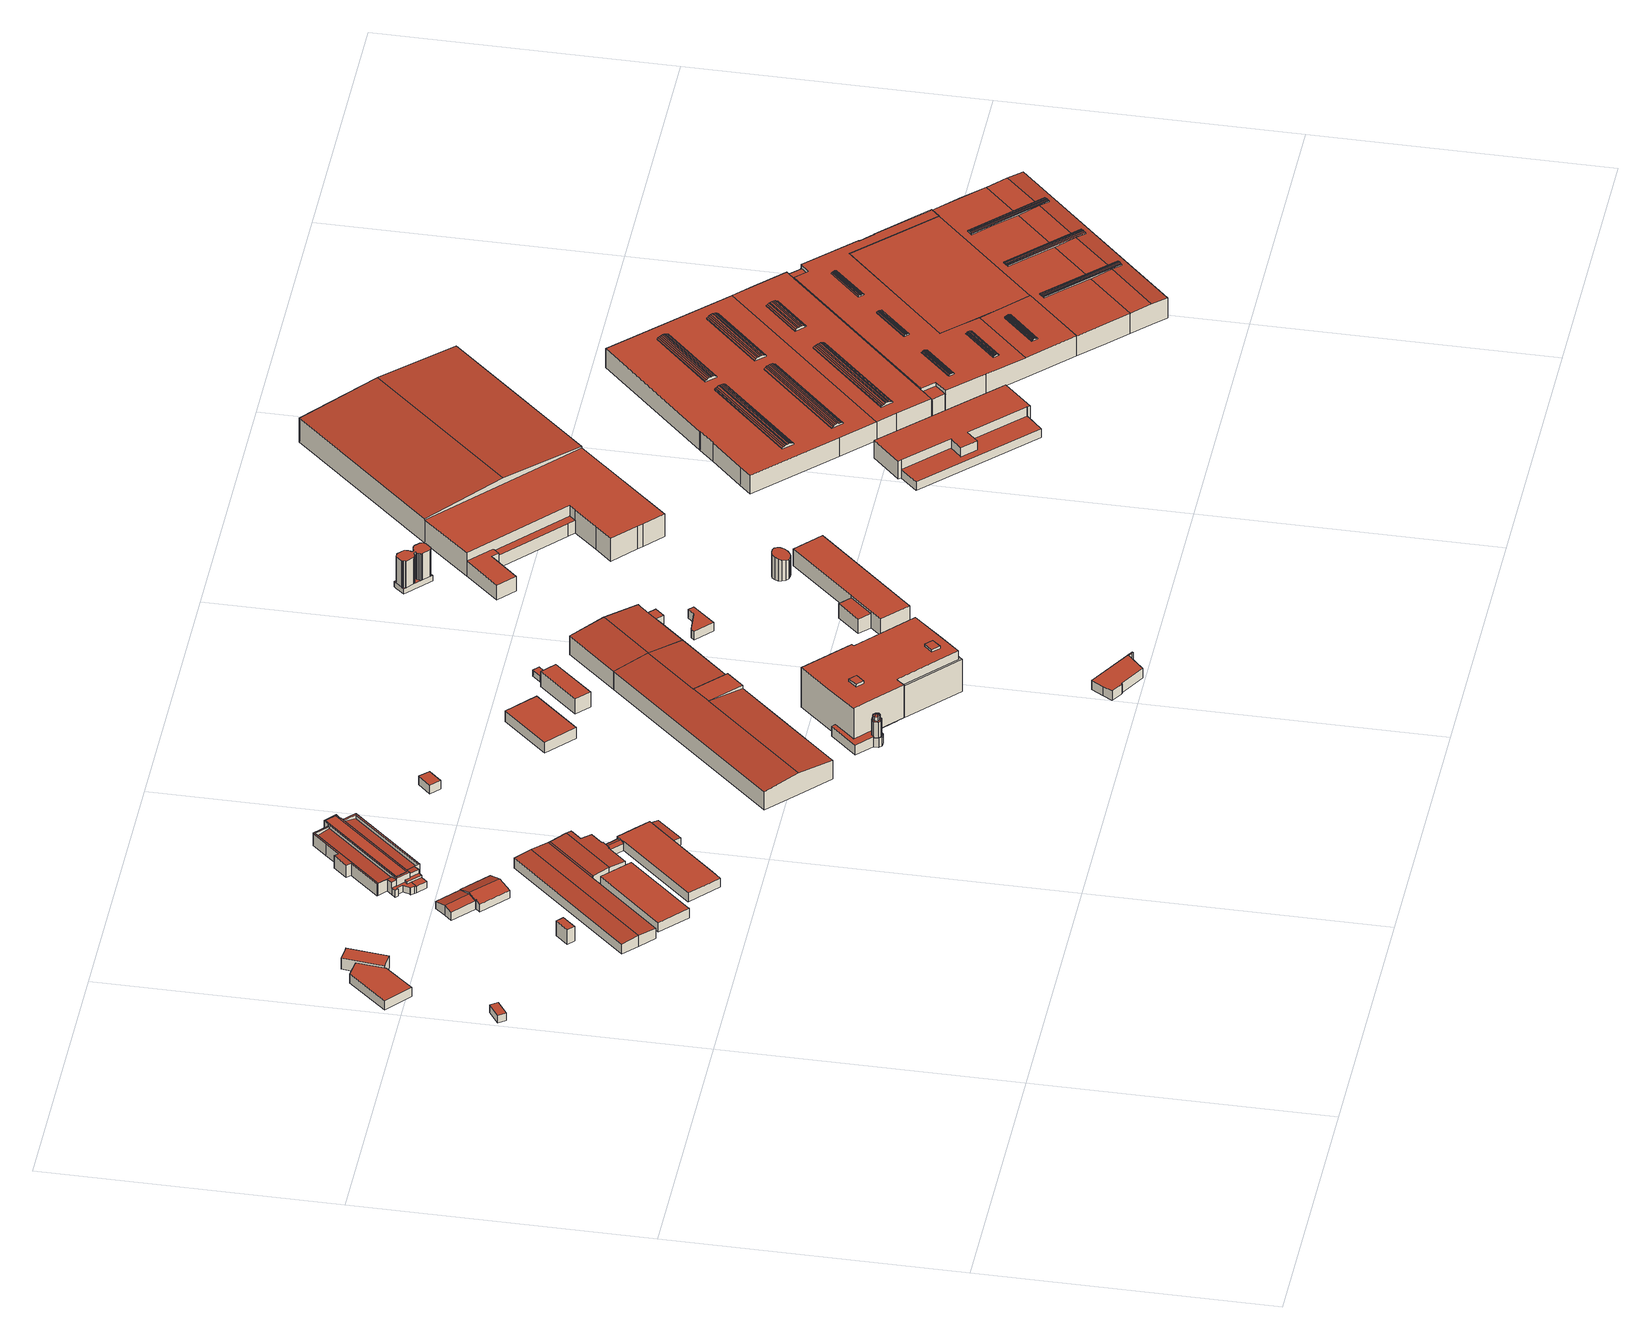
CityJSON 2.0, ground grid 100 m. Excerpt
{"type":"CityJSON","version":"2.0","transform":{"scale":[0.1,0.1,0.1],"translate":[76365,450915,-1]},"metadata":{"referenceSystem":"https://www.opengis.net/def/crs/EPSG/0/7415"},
"CityObjects":{
"building1":{"type":"Building","attributes":{"Volume":52.78,"Dakoppervlakte":17.73,"Muuroppervlakte":53.25,"Vloeroppervlakte":17.73,"hoogte_Z_max_in_m_NAP":2.69,"GEB_DOEL":"overige gebruiksfunctie","dateOfConstruction":"2016-01-01","measuredHeight":2.98},"geometry":[{"type":"Solid","lod":"2","boundaries":[[[[0,1,2,3,4]],[[5,6,7,8,9]],[[3,2,7,6]],[[2,1,8,7]],[[1,0,9,8]],[[6,5,9,0,4,3]]]],"semantics":{"surfaces":[{"type":"GroundSurface"},{"type":"RoofSurface"},{"type":"WallSurface"}],"values":[[0,1,2,2,2,2]]}}]},
"building2":{"type":"Building","attributes":{"Volume":1065.6,"Dakoppervlakte":273.7,"Muuroppervlakte":316.68,"Vloeroppervlakte":273.7,"hoogte_Z_max_in_m_NAP":4.59,"GEB_DOEL":"industriefunctie","dateOfConstruction":"2000-01-01","measuredHeight":4.51},"geometry":[{"type":"Solid","lod":"2","boundaries":[[[[10,11,12,13,14,15,16,17,18,19,20]],[[21,22,23,24,25,26]],[[27,28,29,30,31,32,33]],[[24,11,10,25]],[[22,21,14,13]],[[22,13,12,23]],[[24,23,12,11]],[[18,17,29,28]],[[31,30,29,17,16,15]],[[14,21,26,32,31,15]],[[26,25,10,20,19,18,28,27,33,32]]]],"semantics":{"surfaces":[{"type":"GroundSurface"},{"type":"RoofSurface"},{"type":"WallSurface"}],"values":[[0,1,1,2,2,2,2,2,2,2,2]]}}]},
"building3":{"type":"Building","attributes":{"Volume":97,"Dakoppervlakte":17.06,"Muuroppervlakte":100.06,"Vloeroppervlakte":17.06,"hoogte_Z_max_in_m_NAP":5.83,"GEB_DOEL":"onbekend","dateOfConstruction":"1969-01-01","measuredHeight":5.69},"geometry":[{"type":"Solid","lod":"2","boundaries":[[[[34,35,36,37]],[[38,39,40,41]],[[39,38,37,36]],[[36,35,40,39]],[[34,41,40,35]],[[34,37,38,41]]]],"semantics":{"surfaces":[{"type":"GroundSurface"},{"type":"RoofSurface"},{"type":"WallSurface"}],"values":[[0,1,2,2,2,2]]}}]},
"building4":{"type":"Building","attributes":{"Volume":1339.94,"Dakoppervlakte":366.45,"Muuroppervlakte":309.4,"Vloeroppervlakte":366.45,"hoogte_Z_max_in_m_NAP":3.59,"GEB_DOEL":"onbekend","dateOfConstruction":"2011-01-01","measuredHeight":3.66},"geometry":[{"type":"Solid","lod":"2","boundaries":[[[[42,43,44,45,46,47]],[[48,49,50,51,52,53]],[[42,47,51,50]],[[47,46,52,51]],[[44,43,49,48,53,52,46,45]],[[43,42,50,49]]]],"semantics":{"surfaces":[{"type":"GroundSurface"},{"type":"RoofSurface"},{"type":"WallSurface"}],"values":[[0,1,2,2,2,2]]}}]},
"building5":{"type":"Building","attributes":{"Volume":725.85,"Dakoppervlakte":202.3,"Muuroppervlakte":208.63,"Vloeroppervlakte":193.26,"hoogte_Z_max_in_m_NAP":4.89,"GEB_DOEL":"bijeenkomstfunctie","dateOfConstruction":"1969-01-01","measuredHeight":4.72},"geometry":[{"type":"Solid","lod":"2","boundaries":[[[[54,55,56,57,58,59,60,61,62,63]],[[64,65,66,67,68,69]],[[68,70,71,69]],[[72,73,74,75]],[[76,77,72,75]],[[63,70,68,54]],[[70,63,62,76,71]],[[65,57,56,66]],[[67,66,56,55]],[[68,67,55,54]],[[60,59,73,72]],[[74,73,59,58]],[[77,76,62,61]],[[72,77,61,60]],[[71,76,75,74,64,69]],[[65,64,74,58,57]]]],"semantics":{"surfaces":[{"type":"GroundSurface"},{"type":"RoofSurface"},{"type":"WallSurface"}],"values":[[0,1,1,1,1,2,2,2,2,2,2,2,2,2,2,2]]}}]},
"building6":{"type":"Building","attributes":{"Volume":6046.74,"Dakoppervlakte":1538.23,"Muuroppervlakte":1034.53,"Vloeroppervlakte":1534.42,"hoogte_Z_max_in_m_NAP":4.14,"GEB_DOEL":"bijeenkomstfunctie","dateOfConstruction":"1969-01-01","measuredHeight":4.38},"geometry":[{"type":"Solid","lod":"2","boundaries":[[[[78,79,80,81,82,83,84,85,86,87,88,89,90,91,92,93,94,95,96,97,98,99,100,101,102,103,104,105,106]],[[107,108,109,110]],[[111,110,109,112]],[[113,114,115,116,117,118,119,120,121]],[[122,123,124,125]],[[126,127,128,129,130,131,132,122,125,133]],[[134,135,136,137]],[[138,134,137,139]],[[140,138,139,141,142]],[[143,124,123,144]],[[92,91,107,110]],[[112,109,108,144,96,95,94]],[[112,94,93,111]],[[92,110,111,93]],[[114,79,78,106,116,115]],[[117,116,106,105,141,139,137]],[[83,119,118,136,84]],[[119,83,82,81,121,120]],[[114,113,121,81,80,79]],[[88,87,133,125]],[[133,87,86,126]],[[86,85,135,127,126]],[[129,102,101,130]],[[101,100,131,130]],[[100,99,132,131]],[[122,132,99,98,97,123]],[[125,124,89,88]],[[84,136,135,85]],[[141,105,104,103,140,142]],[[135,134,138,140,128,127]],[[143,90,89,124]],[[96,144,123,97]],[[117,137,136,118]],[[90,143,144,108,107,91]],[[129,128,140,103,102]]]],"semantics":{"surfaces":[{"type":"GroundSurface"},{"type":"RoofSurface"},{"type":"WallSurface"}],"values":[[0,1,1,1,1,1,1,1,1,1,2,2,2,2,2,2,2,2,2,2,2,2,2,2,2,2,2,2,2,2,2,2,2,2,2]]}}]},
"building7":{"type":"Building","attributes":{"Volume":2835.3,"Dakoppervlakte":648.25,"Muuroppervlakte":793.36,"Vloeroppervlakte":653.35,"hoogte_Z_max_in_m_NAP":6.06,"GEB_DOEL":"bijeenkomstfunctie","dateOfConstruction":"1995-01-01","measuredHeight":5.86},"geometry":[{"type":"Solid","lod":"2","boundaries":[[[[145,146,147,148,149,150,151,152,153,154,155,156,157,158,159,160,161,162,163,164,165,166,167,168,169,170,171,172,173,174,175,176,177,178,179,180,181,182]],[[183,184,185,186,187,188,189,190],[191,192,193,194,195]],[[196,197,198,199]],[[200,201,202,203]],[[204,205,206,207,208,209,210,211,212,213,214,215,216,217,218]],[[219,220,210,209]],[[221,222,223,224,225,226]],[[227,228,229,230,231,232,233,234,235,236,237,238,239,240,241,242,243,244]],[[245,246,247,248,249,250]],[[251,252,253,254,255,256]],[[257,258,259,260,261]],[[262,263,264,265,266]],[[267,268,269,270,271,272,254,253,264,263]],[[260,259,246,245,273,274]],[[183,257,170,169,275,184]],[[166,186,185,167]],[[186,166,165,164,276,187]],[[154,153,255,254]],[[255,153,152,215,256]],[[249,222,177,176,250]],[[174,273,245,250,176,175]],[[273,174,173,274]],[[171,261,260,274,173,172]],[[171,170,257,261]],[[162,262,266,163]],[[160,267,263,262,162,161]],[[268,267,160,159]],[[159,158,269,268]],[[270,269,158,157]],[[271,270,157,156]],[[271,156,155,272]],[[272,155,154,254]],[[145,182,208,207]],[[182,181,209,208]],[[215,152,151,216]],[[216,151,150,217]],[[150,149,218,217]],[[149,148,204,218]],[[204,148,147,205]],[[147,146,206,205]],[[219,209,181,180]],[[219,180,179,220]],[[220,179,178,177,222,221]],[[211,226,225,212]],[[211,210,220,221,226]],[[203,202,264,253]],[[259,199,198,246]],[[251,214,213,189,188,266,265,201,200,252]],[[212,225,224,190,189,213]],[[258,257,183,190,224,223,248,247,197,196]],[[184,275,169,168,167,185]],[[164,163,266,188,187,276]],[[222,249,248,223]],[[214,251,256,215]],[[193,233,232,231,230,229,194]],[[233,193,192,234]],[[191,242,241,240,239,238,237,236,235,234,192]],[[242,191,195,243]],[[228,227,244,243,195,194,229]],[[199,259,258,196]],[[265,264,202,201]],[[246,198,197,247]],[[203,253,252,200]],[[145,207,206,146]]]],"semantics":{"surfaces":[{"type":"GroundSurface"},{"type":"RoofSurface"},{"type":"WallSurface"}],"values":[[0,1,1,1,1,1,1,1,1,1,1,1,1,1,2,2,2,2,2,2,2,2,2,2,2,2,2,2,2,2,2,2,2,2,2,2,2,2,2,2,2,2,2,2,2,2,2,2,2,2,2,2,2,2,2,2,2,2,2,2,2,2,2,2]]}}]},
"building8":{"type":"Building","attributes":{"Volume":96.35,"Dakoppervlakte":34,"Muuroppervlakte":83.31,"Vloeroppervlakte":33.71,"hoogte_Z_max_in_m_NAP":3.06,"GEB_DOEL":"onbekend","dateOfConstruction":"1969-01-01","measuredHeight":3.07},"geometry":[{"type":"Solid","lod":"2","boundaries":[[[[277,278,279,280]],[[281,282,283,284]],[[279,282,281,280]],[[282,279,278,283]],[[283,278,277,284]],[[277,280,281,284]]]],"semantics":{"surfaces":[{"type":"GroundSurface"},{"type":"RoofSurface"},{"type":"WallSurface"}],"values":[[0,1,2,2,2,2]]}}]},
"building9":{"type":"Building","attributes":{"Volume":79.95,"Dakoppervlakte":24.58,"Muuroppervlakte":65.62,"Vloeroppervlakte":24.58,"hoogte_Z_max_in_m_NAP":3.09,"GEB_DOEL":"onbekend","dateOfConstruction":"1967-01-01","measuredHeight":3.25},"geometry":[{"type":"Solid","lod":"2","boundaries":[[[[285,286,287,288]],[[289,290,291,292]],[[285,288,290,289]],[[288,287,291,290]],[[286,292,291,287]],[[286,285,289,292]]]],"semantics":{"surfaces":[{"type":"GroundSurface"},{"type":"RoofSurface"},{"type":"WallSurface"}],"values":[[0,1,2,2,2,2]]}}]},
"building10":{"type":"Building","attributes":{"Volume":16884.14,"Dakoppervlakte":2123.76,"Muuroppervlakte":1607.12,"Vloeroppervlakte":2116.29,"hoogte_Z_max_in_m_NAP":8.49,"GEB_DOEL":"industriefunctie","dateOfConstruction":"1983-01-01","measuredHeight":8.53},"geometry":[{"type":"Solid","lod":"2","boundaries":[[[[293,294,295,296,297,298,299,300,301,302]],[[303,304,305,306]],[[307,308,309,310,311,312]],[[309,308,304,303,313,314]],[[315,316,304,308]],[[306,305,295,294]],[[313,302,301,314]],[[314,301,300,299,310,309]],[[297,312,311,310,299,298]],[[312,297,296,307]],[[315,307,296,295,305,316]],[[308,307,315]],[[316,305,304]],[[306,294,293,302,313,303]]]],"semantics":{"surfaces":[{"type":"GroundSurface"},{"type":"RoofSurface"},{"type":"WallSurface"}],"values":[[0,1,1,1,1,2,2,2,2,2,2,2,2,2]]}}]},
"building11":{"type":"Building","attributes":{"Volume":1054.09,"Dakoppervlakte":256.5,"Muuroppervlakte":271.53,"Vloeroppervlakte":256.5,"hoogte_Z_max_in_m_NAP":4.05,"GEB_DOEL":"overige gebruiksfunctie","dateOfConstruction":"1967-01-01","measuredHeight":4.11},"geometry":[{"type":"Solid","lod":"2","boundaries":[[[[317,318,319,320]],[[321,322,323,324]],[[320,322,321,317]],[[320,319,323,322]],[[318,324,323,319]],[[318,317,321,324]]]],"semantics":{"surfaces":[{"type":"GroundSurface"},{"type":"RoofSurface"},{"type":"WallSurface"}],"values":[[0,1,2,2,2,2]]}}]},
"building12":{"type":"Building","attributes":{"Volume":18247.46,"Dakoppervlakte":1191.13,"Muuroppervlakte":2430.69,"Vloeroppervlakte":1173.53,"hoogte_Z_max_in_m_NAP":16.87,"GEB_DOEL":"overige gebruiksfunctie","dateOfConstruction":"2005-01-01","measuredHeight":16.79},"geometry":[{"type":"Solid","lod":"2","boundaries":[[[[325,326,327,328,329,330,331,332,333,334,335,336,337,338,339,340,341,342,343,344,345]],[[346,347,348,349]],[[350,351,352,353,354,355,356,357]],[[358,359,360,361,362,363,364,365,366,367,368,369,370]],[[371,372,373,374]],[[375,376,377,378]],[[379,380,381,382,383,384,385,386,387,388,389,390]],[[391,392,393,394,395,396,397,398,399,400,401,402,403,404]],[[405,406,407,408]],[[409,410,407,406]],[[411,412,413,414]],[[410,409,411,414]],[[415,416,417,418]],[[415,418,413,412]],[[419,420,417,416]],[[405,408,420,419]],[[421,422,423]],[[424,425,421]],[[421,425,422]],[[426,427,421]],[[421,427,424]],[[421,423,428]],[[421,429,426]],[[428,429,421]],[[430,431,432,433,434,435]],[[436,437,438,439,440,441]],[[337,336,350,370,369,346]],[[364,363,353,333,332]],[[369,368,347,346]],[[372,371,434,433]],[[431,373,372,433,432]],[[431,430,374,373]],[[434,371,374,430,435]],[[437,436,378,377]],[[440,375,378,436,441]],[[376,375,440,439]],[[437,377,376,439,438]],[[330,329,380,379]],[[328,381,380,329]],[[382,381,328,327,401]],[[395,394,387,386]],[[388,387,394,341,340]],[[388,340,339,389]],[[401,327,326,402]],[[325,403,402,326]],[[403,325,345,404]],[[391,404,345,344]],[[391,344,343,392]],[[392,343,342,393]],[[394,393,342,341]],[[418,423,422,413]],[[418,417,428,423]],[[417,420,429,428]],[[429,420,408,426]],[[426,408,407,427]],[[407,410,424,427]],[[422,425,414,413]],[[399,415,412,383,400]],[[415,399,398,416]],[[416,398,397,419]],[[419,397,396,405]],[[400,383,382,401]],[[386,385,409,406]],[[385,384,411,409]],[[411,384,383,412]],[[405,396,395,386,406]],[[365,364,332,331,330,379,390,366]],[[348,347,368,367,366,390,389,339]],[[350,336,335,351]],[[335,334,352,351]],[[334,333,353,352]],[[370,350,357,358]],[[357,356,359,358]],[[355,361,360,359,356]],[[362,361,355,354]],[[362,354,353,363]],[[349,348,339,338]],[[346,349,338,337]],[[410,414,425,424]]]],"semantics":{"surfaces":[{"type":"GroundSurface"},{"type":"OuterCeilingSurface"},{"type":"OuterFloorSurface"},{"type":"RoofSurface"},{"type":"WallSurface"}],"values":[[0,1,2,3,3,3,3,3,3,3,3,3,3,3,3,3,3,3,3,3,3,3,3,3,3,3,4,4,4,4,4,4,4,4,4,4,4,4,4,4,4,4,4,4,4,4,4,4,4,4,4,4,4,4,4,4,4,4,4,4,4,4,4,4,4,4,4,4,4,4,4,4,4,4,4,4,4,4,4]]}}]},
"building13":{"type":"Building","attributes":{"Volume":499.53,"Dakoppervlakte":135.59,"Muuroppervlakte":198.99,"Vloeroppervlakte":135.59,"hoogte_Z_max_in_m_NAP":3.31,"GEB_DOEL":"overige gebruiksfunctie","dateOfConstruction":"1996-01-01","measuredHeight":3.68},"geometry":[{"type":"Solid","lod":"2","boundaries":[[[[442,443,444,445,446,447,448,449,450,451,452,453,454,455,456]],[[457,458,459,460,461,462,463,464,465,466,467,468,469,470,471]],[[443,442,469,468]],[[442,456,470,469]],[[471,470,456,455,454,453,452,451,460,459,458,457]],[[451,450,461,460]],[[450,449,462,461]],[[449,448,463,462]],[[448,447,464,463]],[[465,464,447,446]],[[446,445,466,465]],[[444,467,466,445]],[[467,444,443,468]]]],"semantics":{"surfaces":[{"type":"GroundSurface"},{"type":"RoofSurface"},{"type":"WallSurface"}],"values":[[0,1,2,2,2,2,2,2,2,2,2,2,2]]}}]},
"building14":{"type":"Building","attributes":{"Volume":653.83,"Dakoppervlakte":107.71,"Muuroppervlakte":291.17,"Vloeroppervlakte":107.71,"hoogte_Z_max_in_m_NAP":5.93,"GEB_DOEL":"onbekend","dateOfConstruction":"2012-01-01","measuredHeight":6.07},"geometry":[{"type":"Solid","lod":"2","boundaries":[[[[472,473,474,475]],[[476,477,478,479]],[[474,473,477,476]],[[473,472,478,477]],[[475,479,478,472]],[[474,476,479,475]]]],"semantics":{"surfaces":[{"type":"GroundSurface"},{"type":"RoofSurface"},{"type":"WallSurface"}],"values":[[0,1,2,2,2,2]]}}]},
"building15":{"type":"Building","attributes":{"Volume":23.86,"Dakoppervlakte":10.08,"Muuroppervlakte":30.92,"Vloeroppervlakte":10.08,"hoogte_Z_max_in_m_NAP":2.26,"GEB_DOEL":"overige gebruiksfunctie","dateOfConstruction":"1969-01-01","measuredHeight":2.37},"geometry":[{"type":"Solid","lod":"2","boundaries":[[[[480,481,482,483]],[[484,485,486,487]],[[482,487,486,483]],[[482,481,484,487]],[[480,485,484,481]],[[480,483,486,485]]]],"semantics":{"surfaces":[{"type":"GroundSurface"},{"type":"RoofSurface"},{"type":"WallSurface"}],"values":[[0,1,2,2,2,2]]}}]},
"building16":{"type":"Building","attributes":{"Volume":4932.64,"Dakoppervlakte":625.63,"Muuroppervlakte":765.94,"Vloeroppervlakte":623.32,"hoogte_Z_max_in_m_NAP":8.49,"GEB_DOEL":"industriefunctie","dateOfConstruction":"1969-01-01","measuredHeight":8.5},"geometry":[{"type":"Solid","lod":"2","boundaries":[[[[488,489,294,293,302,490,491,492,493]],[[313,303,494,495]],[[303,306,496,497,498,499,494]],[[293,294,306,303]],[[496,306,294,489]],[[489,488,497,496]],[[498,497,488,493,492,499]],[[495,494,499,492,491,490]],[[495,490,302,313]],[[293,303,313,302]]]],"semantics":{"surfaces":[{"type":"GroundSurface"},{"type":"RoofSurface"},{"type":"WallSurface"}],"values":[[0,1,1,2,2,2,2,2,2,2]]}}]},
"building17":{"type":"Building","attributes":{"Volume":154.51,"Dakoppervlakte":47.16,"Muuroppervlakte":106.84,"Vloeroppervlakte":47.16,"hoogte_Z_max_in_m_NAP":3.18,"GEB_DOEL":"onbekend","dateOfConstruction":"2007-01-01","measuredHeight":3.28},"geometry":[{"type":"Solid","lod":"2","boundaries":[[[[500,501,502,503,504,505,506]],[[507,508,509,510,511,512,513]],[[503,502,510,509]],[[501,500,512,511]],[[500,506,513,512]],[[508,507,513,506,505,504]],[[502,501,511,510]],[[509,508,504,503]]]],"semantics":{"surfaces":[{"type":"GroundSurface"},{"type":"RoofSurface"},{"type":"WallSurface"}],"values":[[0,1,2,2,2,2,2,2]]}}]},
"building18":{"type":"Building","attributes":{"Volume":87.9,"Dakoppervlakte":25.48,"Muuroppervlakte":70.66,"Vloeroppervlakte":25.48,"hoogte_Z_max_in_m_NAP":3.42,"GEB_DOEL":"overige gebruiksfunctie","dateOfConstruction":"1968-01-01","measuredHeight":3.45},"geometry":[{"type":"Solid","lod":"2","boundaries":[[[[514,515,516,517]],[[518,519,520,521]],[[514,517,519,518]],[[517,516,520,519]],[[520,516,515,521]],[[515,514,518,521]]]],"semantics":{"surfaces":[{"type":"GroundSurface"},{"type":"RoofSurface"},{"type":"WallSurface"}],"values":[[0,1,2,2,2,2]]}}]},
"building19":{"type":"Building","attributes":{"Volume":3702.41,"Dakoppervlakte":576.54,"Muuroppervlakte":799.05,"Vloeroppervlakte":576.54,"hoogte_Z_max_in_m_NAP":6.35,"GEB_DOEL":"onbekend","dateOfConstruction":"2007-01-01","measuredHeight":6.51},"geometry":[{"type":"Solid","lod":"2","boundaries":[[[[522,523,524,525,526,527,528,529]],[[530,531,532,533,534,535]],[[536,537,538,539]],[[532,536,529,528,533]],[[528,527,534,533]],[[534,527,526,535]],[[530,535,526,525]],[[524,523,538,537]],[[538,523,522,539]],[[539,522,529,536]],[[536,532,531,537]],[[531,530,525,524,537]]]],"semantics":{"surfaces":[{"type":"GroundSurface"},{"type":"RoofSurface"},{"type":"WallSurface"}],"values":[[0,1,1,2,2,2,2,2,2,2,2,2]]}}]},
"building20":{"type":"Building","attributes":{"Volume":237.13,"Dakoppervlakte":29.53,"Muuroppervlakte":159.56,"Vloeroppervlakte":28.13,"hoogte_Z_max_in_m_NAP":9.24,"GEB_DOEL":"industriefunctie","dateOfConstruction":"2007-01-01","measuredHeight":9.39},"geometry":[{"type":"Solid","lod":"2","boundaries":[[[[540,541,542,543,544,545,546,547,548,549,550,551,552,553,554,555]],[[556,557,558,559,560,561,562,563,564,565,566,567,568,569,570,571]],[[569,547,546,570]],[[570,546,545,571]],[[556,571,545,544]],[[558,557,543,542]],[[542,541,559,558]],[[541,540,560,559]],[[540,555,561,560]],[[555,554,562,561]],[[554,553,563,562]],[[564,563,553,552]],[[565,564,552,551]],[[566,565,551,550]],[[567,566,550,549]],[[568,567,549,548]],[[547,569,568,548]],[[557,556,544,543]]]],"semantics":{"surfaces":[{"type":"GroundSurface"},{"type":"RoofSurface"},{"type":"WallSurface"}],"values":[[0,1,2,2,2,2,2,2,2,2,2,2,2,2,2,2,2,2]]}}]},
"building21":{"type":"Building","attributes":{"Volume":609.38,"Dakoppervlakte":56.21,"Muuroppervlakte":432.28,"Vloeroppervlakte":56.21,"hoogte_Z_max_in_m_NAP":12.64,"GEB_DOEL":"onbekend","dateOfConstruction":"1970-01-01","measuredHeight":12.62},"geometry":[{"type":"Solid","lod":"2","boundaries":[[[[572,573,574,575,576,577,578,579,580,581,582,583,584,585,586,587]],[[588,589,590,591,592,593,594,595,596,597,598,599,600,601,602,603,604,605,606,607,608,609,610,611,612,613,614,615,616,617,618,619,620,621,622,623,624,625,626,627,628,629,630,631,632,633,634,635]],[[636,637,638,639,640,641]],[[642,643,644,645,646,647,648,649,650,651,652,653,654,655,656]],[[657,658,659,660,661,662,663,664,665,666,667,668]],[[669,670,671,672,673,674]],[[675,676,677,678,679,680]],[[681,682,683,684,685,686,687]],[[585,641,640,675,680,572,587,586]],[[636,641,585,584,583,582,581,580,672,671,665,664]],[[665,671,623,622]],[[627,673,684,628]],[[633,686,649,634]],[[650,679,601,600]],[[605,675,640,606]],[[636,664,611,610]],[[685,577,576,575,574,573,572,680,679,650,649,686]],[[577,685,684,673,672,580,579,578]],[[660,659,616,615]],[[616,659,658,617]],[[657,618,617,658]],[[618,657,668,619]],[[619,668,667,620]],[[666,621,620,667]],[[621,666,665,622]],[[623,671,670,624]],[[624,670,669,625]],[[669,674,626,625]],[[674,673,627,626]],[[628,684,683,629]],[[629,683,682,630]],[[630,682,681,631]],[[632,687,686,633]],[[634,649,648,635]],[[635,648,647,588]],[[647,646,589,588]],[[589,646,645,590]],[[645,644,591,590]],[[644,643,592,591]],[[592,643,642,593]],[[593,642,656,594]],[[594,656,655,595]],[[595,655,654,596]],[[596,654,653,597]],[[597,653,652,598]],[[598,652,651,599]],[[650,600,599,651]],[[601,679,678,602]],[[602,678,677,603]],[[677,676,604,603]],[[676,675,605,604]],[[606,640,639,607]],[[607,639,638,608]],[[637,609,608,638]],[[636,610,609,637]],[[611,664,663,612]],[[663,662,613,612]],[[662,661,614,613]],[[615,614,661,660]],[[631,681,687,632]]]],"semantics":{"surfaces":[{"type":"GroundSurface"},{"type":"RoofSurface"},{"type":"WallSurface"}],"values":[[0,1,1,1,1,1,1,1,2,2,2,2,2,2,2,2,2,2,2,2,2,2,2,2,2,2,2,2,2,2,2,2,2,2,2,2,2,2,2,2,2,2,2,2,2,2,2,2,2,2,2,2,2,2,2,2,2,2,2,2]]}}]},
"building22":{"type":"Building","attributes":{"Volume":59458.84,"Dakoppervlakte":6079.14,"Muuroppervlakte":3454.14,"Vloeroppervlakte":6071.67,"hoogte_Z_max_in_m_NAP":10.58,"GEB_DOEL":"kantoorfunctie","dateOfConstruction":"1981-01-01","measuredHeight":11.34},"geometry":[{"type":"Solid","lod":"2","boundaries":[[[[688,689,690,691,692,693,694,695,696,697,698,699,700,701,702,703,704,705]],[[706,707,708,709,710]],[[711,708,707,712]],[[713,714,715,716,717,718,719,720,721,722]],[[723,724,725,726,727,728]],[[729,730,731,732,733]],[[697,712,707,698]],[[697,696,718,711,712]],[[706,710,709,717,701,700,699]],[[698,707,706,699]],[[731,689,688,722,721]],[[688,705,713,722]],[[705,704,714,713]],[[702,716,715,703]],[[702,701,717,716]],[[696,695,725,719,718]],[[726,725,695,694]],[[726,694,693,727]],[[693,692,728,727]],[[728,692,691,729,723]],[[691,690,730,729]],[[730,690,689,731]],[[724,723,729,733]],[[725,724,733,732,720,719]],[[720,732,731,721]],[[717,709,708,711,718]],[[715,714,704,703]]]],"semantics":{"surfaces":[{"type":"GroundSurface"},{"type":"RoofSurface"},{"type":"WallSurface"}],"values":[[0,1,1,1,1,1,2,2,2,2,2,2,2,2,2,2,2,2,2,2,2,2,2,2,2,2,2]]}}]},
"building23":{"type":"Building","attributes":{"Volume":6187.38,"Dakoppervlakte":1059.88,"Muuroppervlakte":993.37,"Vloeroppervlakte":1059.88,"hoogte_Z_max_in_m_NAP":6.81,"GEB_DOEL":"industriefunctie","dateOfConstruction":"2016-01-01","measuredHeight":7.04},"geometry":[{"type":"Solid","lod":"2","boundaries":[[[[734,735,736,737,738,739,740,741,742]],[[743,744,745,746,747,748,749,750,751,752,753]],[[754,755,756,757,758,759,760,761]],[[735,734,750,749,756]],[[734,742,751,750]],[[742,741,752,751]],[[753,740,739,743]],[[743,739,738,744]],[[744,738,761]],[[738,737,754,761]],[[737,736,755,754]],[[755,736,735,756]],[[761,760,745,744]],[[745,760,759,746]],[[746,759,758,747]],[[747,758,757,748]],[[757,756,749,748]],[[741,740,753,752]]]],"semantics":{"surfaces":[{"type":"GroundSurface"},{"type":"RoofSurface"},{"type":"WallSurface"}],"values":[[0,1,1,2,2,2,2,2,2,2,2,2,2,2,2,2,2,2]]}}]},
"building24":{"type":"Building","attributes":{"Volume":98993.91,"Dakoppervlakte":13122.75,"Muuroppervlakte":4013.02,"Vloeroppervlakte":12768.84,"hoogte_Z_max_in_m_NAP":8.44,"GEB_DOEL":"industriefunctie","dateOfConstruction":"1975-01-01","measuredHeight":8.6},"geometry":[{"type":"Solid","lod":"2","boundaries":[[[[762,763,764,765,766,767,768,769,770,771,772,773,774,775,776,777,778,779,780,781,782,783,784,785,786,787,788,789,790,791,792,793,794,795,796,797,798,799,800,801,802]],[[803,804,805,806,807,808,809,810,811,812],[813,814,815,816],[817,818,819,820],[821,822,823,824],[825,826,827,828]],[[829,830,831,832]],[[833,834,830,829]],[[835,834,833,836]],[[837,838,835,836]],[[839,840,838,837]],[[841,842,840,839]],[[843,842,841,844]],[[845,846,847,848]],[[849,850,845,848]],[[851,852,850,849]],[[853,854,852,851]],[[855,856,854,853]],[[857,856,855,858]],[[859,860,857,858]],[[859,861,862,860]],[[863,864,865,866]],[[867,868,869,870]],[[871,872,868,867]],[[871,873,874,872]],[[863,875,876,864]],[[875,877,878,876]],[[879,880,878,877]],[[879,870,869,880]],[[881,882,883,884]],[[885,886,882,881]],[[887,886,885,888]],[[889,890,891,892]],[[893,894,887,888]],[[895,896,894,893]],[[895,897,898,896]],[[897,890,889,898]],[[899,900,901,902,903,904],[905,906,907,908]],[[909,910,911,912,913,914,915,916,902,901,917,918,919,920,921,922,923,924,925]],[[926,927,928,929]],[[926,930,931,927]],[[932,933,931,930]],[[934,935,933,932]],[[936,935,934,937]],[[938,936,937,939]],[[940,938,939,941]],[[942,940,941,943]],[[944,945,946,947]],[[948,949,947,946]],[[950,949,948,951]],[[952,953,954,955]],[[952,956,957,953]],[[944,957,956,945]],[[958,950,951,959]],[[959,960,961,958]],[[962,963,964,965]],[[966,967,968,969]],[[968,967,970,971]],[[972,971,970,973]],[[974,972,973,975]],[[976,974,975,977]],[[977,964,963,976]],[[965,978,979,962]],[[980,981,982,983]],[[984,985,982,981]],[[986,987,985,984]],[[988,989,987,986]],[[990,991,989,988]],[[991,990,992,993]],[[994,993,992,995]],[[994,995,996,997]],[[998,999,1000,1001]],[[1002,1003,1004,1005]],[[1006,1007,1003,1002]],[[1008,1007,1006,1009]],[[1010,1008,1009,1011]],[[1012,1010,1011,1013]],[[1014,1012,1013,1015]],[[1015,999,998,1014]],[[1016,1017,1018,1019,1020,1021,1022,1023,1024],[1025,1026,1027,1028],[1029,1030,1031,1032,1033]],[[1034,1035,1036,1037]],[[1038,1039,1035,1034]],[[1040,1041,1039,1038]],[[1042,1043,1041,1040]],[[1044,1045,1043,1042]],[[1046,1045,1044,1047]],[[1046,1047,1048,1049]],[[1048,1050,1051,1049]],[[1052,1053,1054,1055,1056,1057]],[[1058,1059,1060,1061]],[[1062,1063,1059,1058]],[[1063,1062,1064,1065]],[[1066,1067,1065,1064]],[[1068,1069,1067,1066]],[[1070,1071,1069,1068]],[[1072,1071,1070,1073]],[[1073,1074,1075,1072]],[[1076,1077,1078,1079,1080,1081,1082,1083]],[[1084,917,900,1085,1086,1087]],[[1088,1089,1090,1091]],[[1092,1090,1089,1093]],[[1093,1094,1095,1092]],[[1096,1095,1094,1097]],[[1096,1097,1098,1099]],[[1100,1101,1102,1103]],[[1104,1102,1101,1105]],[[1091,1104,1105,1088]],[[1106,1107,1108,1109]],[[1110,1109,1108,1111]],[[1112,1110,1111,1113]],[[1114,1112,1113,1115]],[[1116,1117,1118,1119]],[[1120,1116,1119,1121]],[[1122,1120,1121,1123]],[[1123,1107,1106,1122]],[[1124,1125,1126,1127]],[[1128,1126,1125,1129]],[[1130,1128,1129,1131]],[[1132,1133,1134,1135]],[[1127,1132,1135,1124]],[[1136,1130,1131,1137]],[[1138,1136,1137,1139]],[[1138,1139,1140,1141]],[[1142,1143,1144,1145]],[[1146,1147,1148,1149]],[[1150,1151,1152,1153]],[[1154,1148,1147,1155,1156,1157,1152,1151,1158,1159,1160,1161,1162,1163,1164,1142,1145,1165,1166]],[[1161,1167,1168,1162]],[[1169,1170,1144,1143,1171,1172,1173,1174,1175,1176,1168,1167,1177,1178,1179,1180,1150,1153,1181,1182,1183,1184,1146,1149,1185,1186]],[[832,831,1187,1188]],[[1189,1190,1191,1192,1193]],[[1194,1195,1196,1197]],[[1198,1199,1200,1201,1202]],[[1203,1204,1205,1206]],[[767,766,809,808]],[[810,809,766,765]],[[765,764,811,810]],[[763,812,811,764]],[[763,762,803,812]],[[762,802,804,803]],[[801,805,804,802]],[[805,801,800,806]],[[799,807,806,800]],[[836,833,829,832,1188,826,825,844,841,839,837]],[[828,843,844,825]],[[835,838,840,842,843,828,827,1187,831,830,834]],[[827,826,1188,1187]],[[853,851,849,848,847,820,819,861,859,858,855]],[[861,819,818,862]],[[854,856,857,860,862,818,817,846,845,850,852]],[[847,846,817,820]],[[879,877,875,863,866,822,821,873,871,867,870]],[[824,874,873,821]],[[880,869,868,872,874,824,823,865,864,876,878]],[[866,865,823,822]],[[893,888,885,881,884,814,813,891,890,897,895]],[[891,813,816,892]],[[894,896,898,889,892,816,815,883,882,886,887]],[[815,814,884,883]],[[788,1175,904,903,902,916,791,790,789]],[[921,1172,779,778,777,923,922]],[[777,776,924,923]],[[776,775,925,924]],[[775,774,909,925]],[[774,773,1052,910,909]],[[791,916,915,1081,792]],[[934,932,930,926,929,1205,1204,943,941,939,937]],[[1203,942,943,1204]],[[935,936,938,940,942,1203,1206,928,927,931,933]],[[929,928,1206,1205]],[[959,951,948,946,1191,1190,960]],[[961,960,1190,1189]],[[944,947,949,950,958,961,1189,1193,954,953,957]],[[1192,955,954,1193]],[[945,956,952,955,1192,1191,946]],[[1202,978,965,964,1198]],[[1202,1201,979,978]],[[974,976,963,962,979,1201,1200,969,968,971,972]],[[969,1200,1199,966]],[[975,973,970,967,966,1199,1198,964,977]],[[990,988,986,984,981,980,905,908,996,995,992]],[[997,996,908,907]],[[987,989,991,993,994,997,907,906,983,982,985]],[[905,980,983,906]],[[1195,1001,1000,1196]],[[1010,1012,1014,998,1001,1195,1194,1004,1003,1007,1008]],[[1004,1194,1197,1005]],[[1013,1011,1009,1006,1002,1005,1197,1196,1000,999,1015]],[[1018,807,799,798,1019]],[[798,797,1076,1020,1019]],[[1024,1023,1055,770,769]],[[768,1016,1024,769]],[[768,767,808,1017,1016]],[[1035,1031,1030,1036]],[[1036,1030,1029,1037]],[[1042,1040,1038,1034,1037,1029,1033,1050,1048,1047,1044]],[[1033,1032,1051,1050]],[[1043,1045,1046,1049,1051,1032,1031,1035,1039,1041]],[[1053,1052,773,772]],[[772,771,1054,1053]],[[1054,771,770,1055]],[[1023,1022,1056,1055]],[[1066,1064,1062,1058,1061,1026,1025,1074,1073,1070,1068]],[[1028,1075,1074,1025]],[[1067,1069,1071,1072,1075,1028,1027,1060,1059,1063,1065]],[[1061,1060,1027,1026]],[[1079,794,793,1080]],[[1081,1080,793,792]],[[1076,797,796,1077]],[[796,795,1078,1077]],[[794,1079,1078,795]],[[1020,1076,1083,1021]],[[910,1052,1057,911]],[[1057,1056,1022,912,911]],[[912,1022,1021,913]],[[914,913,1021,1083,1082]],[[914,1082,1081,915]],[[1168,786,785,784,1163,1162]],[[783,1164,1163,784]],[[1164,783,782,781,780,779,1172,1171,1143,1142]],[[1168,1176,1175,788,787,786]],[[1158,1098,1097,1094,1093,1089,1159]],[[1179,1099,1098,1158,1151,1150,1180]],[[1091,1090,1092,1095,1096,1099,1179,1178,1103,1102,1104]],[[1178,1177,1167,1161,1160,1100,1103]],[[1088,1105,1101,1100,1160,1159,1089]],[[1113,1111,1108,1156,1155,1115]],[[1183,1114,1115,1155,1147,1146,1184]],[[1122,1106,1109,1110,1112,1114,1183,1182,1117,1116,1120]],[[1182,1181,1153,1152,1157,1118,1117]],[[1118,1157,1156,1108,1107,1123,1121,1119]],[[1140,1139,1137,1131,1129,1125,1166,1165]],[[1169,1141,1140,1165,1145,1144,1170]],[[1126,1128,1130,1136,1138,1141,1169,1186,1133,1132,1127]],[[1186,1185,1149,1148,1154,1134,1133]],[[1124,1135,1134,1154,1166,1125]],[[1085,1174,1173,1086]],[[1175,1174,1085,899,904]],[[1084,918,917]],[[899,1085,900]],[[1084,1087,919,918]],[[919,1087,1086,920]],[[921,920,1086,1173,1172]],[[901,900,917]],[[807,1018,1017,808]]]],"semantics":{"surfaces":[{"type":"GroundSurface"},{"type":"RoofSurface"},{"type":"WallSurface"}],"values":[[0,1,1,1,1,1,1,1,1,1,1,1,1,1,1,1,1,1,1,1,1,1,1,1,1,1,1,1,1,1,1,1,1,1,1,1,1,1,1,1,1,1,1,1,1,1,1,1,1,1,1,1,1,1,1,1,1,1,1,1,1,1,1,1,1,1,1,1,1,1,1,1,1,1,1,1,1,1,1,1,1,1,1,1,1,1,1,1,1,1,1,1,1,1,1,1,1,1,1,1,1,1,1,1,1,1,1,1,1,1,1,1,1,1,1,1,1,1,1,1,1,1,1,1,1,1,1,1,1,1,2,2,2,2,2,2,2,2,2,2,2,2,2,2,2,2,2,2,2,2,2,2,2,2,2,2,2,2,2,2,2,2,2,2,2,2,2,2,2,2,2,2,2,2,2,2,2,2,2,2,2,2,2,2,2,2,2,2,2,2,2,2,2,2,2,2,2,2,2,2,2,2,2,2,2,2,2,2,2,2,2,2,2,2,2,2,2,2,2,2,2,2,2,2,2,2,2,2,2,2,2,2,2,2,2,2,2,2,2,2,2]]}}]}
},
"vertices":[
[77,1703,7],[28,1669,7],[11,1693,7],[60,1727,7],[70,1713,7],[70,1713,37],[60,1727,37],[11,1693,37],[28,1669,37],[77,1703,37],
[180,2083,11],[92,1982,11],[9,2054,11],[126,2187,11],[187,2179,11],[193,2226,11],[236,2221,11],[245,2220,11],[229,2078,11],[221,2079,11],[186,2082,11],[187,2179,47],[126,2187,47],[9,2054,47],[92,1982,47],[180,2083,47],[176,2083,47],[221,2079,56],[229,2078,56],[245,2220,56],[236,2221,56],[193,2226,56],[176,2083,56],[186,2082,56],
[466,1528,11],[445,1548,11],[485,1591,11],[506,1571,11],[506,1571,68],[485,1591,68],[445,1548,68],[466,1528,68],
[766,1499,9],[855,1416,9],[664,1210,9],[662,1208,9],[650,1195,9],[561,1277,9],[664,1210,46],[855,1416,46],[766,1499,46],[561,1277,46],[650,1195,46],[662,1208,46],
[681,1806,12],[648,1769,12],[561,1848,12],[575,1863,12],[572,1865,12],[502,1929,12],[523,1952,12],[555,1988,12],[626,1923,12],[714,1842,12],[572,1865,49],[575,1863,49],[561,1848,42],[648,1769,43],[681,1806,59],[593,1888,59],[714,1842,42],[626,1923,43],[523,1952,53],[502,1929,44],[572,1865,44],[593,1888,53],[626,1923,40],[555,1988,40],
[1032,1438,8],[1077,1397,8],[856,1158,8],[826,1126,8],[782,1167,8],[732,1213,8],[960,1460,8],[919,1499,8],[916,1501,8],[855,1435,8],[809,1478,8],[763,1521,8],[756,1527,8],[528,1279,8],[478,1325,8],[429,1370,8],[810,1783,8],[859,1737,8],[909,1692,8],[915,1686,8],[962,1643,8],[976,1630,8],[943,1594,8],[974,1565,8],[937,1524,8],[940,1521,8],[979,1485,8],[981,1484,8],[982,1484,8],[528,1279,47],[909,1692,47],[859,1737,51],[478,1325,51],[429,1370,47],[810,1783,47],[856,1158,43],[1077,1397,43],[1032,1438,43],[982,1484,43],[970,1471,43],[960,1460,43],[732,1213,43],[782,1167,43],[826,1126,43],[962,1643,51],[915,1686,46],[763,1521,46],[809,1478,51],[916,1501,46],[919,1499,46],[940,1521,46],[937,1524,46],[974,1565,46],[943,1594,50],[976,1630,50],[855,1435,46],[929,1509,41],[919,1499,36],[960,1460,36],[970,1471,41],[939,1521,35],[980,1483,35],[940,1521,35],[981,1484,35],[979,1485,35],[756,1527,46],[909,1692,46],
[620,2068,12],[609,2078,12],[613,2082,12],[619,2105,12],[601,2121,12],[597,2116,12],[589,2124,12],[600,2137,12],[616,2154,12],[589,2179,12],[586,2181,12],[676,2280,12],[662,2293,12],[705,2340,12],[719,2328,12],[764,2377,12],[809,2425,12],[810,2426,12],[854,2386,12],[855,2385,12],[867,2399,12],[870,2402,12],[906,2370,12],[903,2367,12],[890,2353,12],[891,2352,12],[935,2312,12],[934,2311,12],[890,2262,12],[712,2067,12],[709,2070,12],[696,2082,12],[680,2064,12],[671,2054,12],[670,2054,12],[653,2035,12],[622,2063,12],[618,2067,12],[891,2352,68],[890,2353,68],[906,2370,68],[870,2402,68],[855,2385,68],[854,2386,68],[614,2123,68],[651,2089,68],[651,2099,68],[622,2125,68],[870,2396,68],[884,2383,68],[898,2370,68],[887,2348,56],[668,2108,56],[709,2071,44],[928,2311,44],[631,2142,54],[850,2382,54],[809,2419,45],[590,2179,45],[619,2105,39],[613,2082,39],[609,2078,39],[620,2068,39],[618,2067,39],[622,2063,39],[640,2082,39],[629,2092,39],[637,2102,39],[614,2123,39],[615,2124,39],[600,2137,39],[589,2124,39],[597,2116,39],[601,2121,39],[653,2035,39],[670,2054,39],[670,2054,47],[680,2064,47],[652,2090,47],[651,2089,47],[637,2102,47],[629,2092,47],[891,2376,70],[887,2379,70],[884,2383,71],[880,2386,70],[877,2389,70],[873,2392,70],[870,2396,69],[622,2125,69],[626,2121,70],[629,2118,70],[633,2115,70],[636,2112,71],[640,2108,70],[644,2105,70],[647,2102,70],[651,2099,69],[898,2370,69],[894,2373,70],[709,2070,59],[709,2071,59],[668,2108,59],[652,2090,61],[680,2064,61],[696,2082,59],[615,2124,61],[631,2142,59],[590,2179,59],[589,2179,59],[616,2154,59],[600,2137,61],[891,2352,59],[887,2348,59],[928,2311,59],[934,2311,59],[935,2312,59],[810,2426,59],[809,2425,59],[809,2419,59],[850,2382,59],[854,2386,59],[764,2377,59],[719,2328,59],[705,2340,61],[662,2293,61],[676,2280,59],[586,2181,59],[712,2067,59],[890,2262,59],[890,2353,59],[855,2385,59],
[1018,1287,10],[997,1306,10],[1076,1392,10],[1097,1373,10],[1097,1373,36],[1076,1392,40],[997,1306,41],[1018,1287,37],
[1213,2126,8],[1172,2083,8],[1142,2112,8],[1184,2155,8],[1213,2126,41],[1184,2155,41],[1142,2112,41],[1172,2083,41],
[1871,1544,10],[1970,1452,10],[1810,1279,10],[1757,1221,10],[1670,1128,10],[1461,901,10],[1439,877,10],[1340,968,10],[1241,1060,10],[1773,1637,10],[1871,1544,95],[1711,1371,95],[1810,1279,83],[1970,1452,83],[1757,1221,83],[1658,1313,95],[1340,968,95],[1439,877,83],[1461,901,83],[1670,1128,83],[1773,1637,83],[1241,1060,83],[1757,1221,94],[1810,1279,94],
[1644,1860,9],[1505,1709,9],[1413,1793,9],[1552,1944,9],[1644,1860,51],[1552,1944,51],[1413,1793,51],[1505,1709,51],
[1623,763,11],[1622,778,11],[1624,780,11],[1571,828,11],[1655,919,11],[1667,909,11],[1685,928,11],[1788,1040,11],[1935,904,11],[2121,732,11],[1956,554,11],[1771,726,11],[1770,727,11],[1682,808,11],[1662,785,11],[1660,783,11],[1658,781,11],[1660,780,11],[1660,764,11],[1649,753,11],[1634,753,11],[1770,727,42],[1750,704,42],[1662,785,42],[1682,808,42],[1771,726,137],[1956,554,137],[2121,732,137],[1935,904,137],[1929,897,137],[2108,732,137],[1955,567,137],[1777,732,137],[1777,732,170],[1955,567,170],[2011,627,169],[2108,732,166],[1929,897,166],[1935,904,166],[1788,1040,166],[1685,928,169],[1603,839,171],[1662,785,171],[1750,704,171],[1770,727,171],[1771,726,171],[1763,858,179],[1740,879,179],[1715,851,179],[1737,830,179],[1984,654,179],[1961,675,179],[1935,648,179],[1958,626,179],[1667,909,50],[1655,919,50],[1571,828,50],[1624,780,50],[1626,778,50],[1634,787,50],[1647,787,50],[1656,779,50],[1658,781,50],[1660,783,50],[1662,785,50],[1603,839,50],[1649,753,46],[1660,764,46],[1660,780,46],[1658,781,46],[1656,779,46],[1657,766,46],[1648,757,46],[1636,757,46],[1626,765,46],[1626,778,46],[1624,780,46],[1622,778,46],[1623,763,46],[1634,753,46],[1657,766,108],[1656,779,108],[1652,777,109],[1652,768,109],[1647,787,108],[1645,783,109],[1634,787,108],[1626,778,108],[1630,776,109],[1636,783,109],[1626,765,108],[1636,757,108],[1637,761,109],[1631,767,109],[1648,757,108],[1646,761,109],[1641,772,131],[1630,776,125],[1631,767,125],[1645,783,125],[1636,783,125],[1652,768,125],[1652,777,125],[1637,761,125],[1646,761,125],[1737,830,170],[1715,851,170],[1740,878,169],[1740,879,169],[1763,858,169],[1762,857,169],[1958,626,170],[1935,648,170],[1960,675,169],[1961,675,169],[1984,654,169],[1983,653,169],
[2019,116,6],[2043,156,6],[2210,56,6],[2208,53,6],[2201,57,6],[2190,64,6],[2131,8,6],[2043,60,6],[2042,58,6],[2041,58,6],[2041,59,6],[2036,61,6],[2002,82,6],[2001,83,6],[1999,83,6],[2002,82,43],[2036,61,43],[2041,59,43],[2041,58,43],[2042,58,43],[2043,60,43],[2131,8,43],[2190,64,43],[2201,57,43],[2208,53,43],[2210,56,43],[2043,156,43],[2019,116,43],[1999,83,43],[2001,83,43],
[1672,1693,9],[1628,1734,9],[1749,1866,9],[1794,1826,9],[1749,1866,69],[1628,1734,69],[1672,1693,69],[1794,1826,69],
[1790,1854,9],[1772,1871,9],[1799,1900,9],[1818,1883,9],[1772,1871,33],[1790,1854,33],[1818,1883,33],[1799,1900,33],
[2079,1571,10],[2047,1536,10],[1929,1806,10],[2028,1714,10],[2127,1622,10],[2119,1614,10],[2028,1714,95],[1929,1806,83],[2047,1536,83],[2079,1571,83],[2119,1614,83],[2127,1622,83],
[2073,1433,9],[2083,1445,9],[2162,1450,9],[2182,1472,9],[2199,1457,9],[2152,1406,9],[2130,1381,9],[2152,1406,42],[2199,1457,42],[2182,1472,42],[2162,1450,42],[2083,1445,42],[2073,1433,42],[2130,1381,42],
[2120,1613,10],[2164,1572,10],[2135,1541,10],[2091,1581,10],[2120,1613,44],[2091,1581,44],[2135,1541,44],[2164,1572,44],
[2197,930,8],[2267,1006,8],[2304,972,8],[2509,1195,8],[2595,1116,8],[2284,782,8],[2200,859,8],[2234,896,8],[2509,1195,73],[2304,972,73],[2234,896,73],[2200,859,73],[2284,782,73],[2595,1116,73],[2234,896,64],[2304,972,64],[2267,1006,64],[2197,930,64],
[2426,1238,9],[2433,1247,9],[2444,1252,9],[2456,1252,9],[2467,1248,9],[2476,1240,9],[2481,1230,9],[2482,1218,9],[2478,1207,9],[2470,1198,9],[2459,1193,9],[2447,1192,9],[2436,1196,9],[2428,1204,9],[2422,1215,9],[2422,1226,9],[2467,1248,101],[2456,1252,102],[2444,1252,102],[2433,1247,101],[2426,1238,98],[2422,1226,95],[2422,1215,91],[2428,1204,87],[2436,1196,85],[2447,1192,83],[2459,1193,83],[2470,1198,85],[2478,1207,87],[2482,1218,91],[2481,1230,95],[2476,1240,98],
[2178,2411,10],[2186,2403,10],[2206,2385,10],[2236,2357,10],[2251,2343,10],[2262,2334,10],[2253,2324,10],[2235,2305,10],[2228,2297,10],[2221,2304,10],[2199,2324,10],[2174,2348,10],[2151,2368,10],[2144,2375,10],[2151,2382,10],[2170,2403,10],[2227,2359,136],[2223,2359,136],[2218,2358,136],[2213,2356,136],[2209,2354,136],[2202,2360,136],[2204,2362,136],[2205,2364,136],[2206,2366,136],[2207,2371,136],[2207,2376,136],[2207,2381,136],[2206,2385,136],[2186,2403,136],[2184,2404,136],[2179,2404,136],[2174,2404,136],[2170,2403,136],[2151,2382,136],[2151,2381,136],[2150,2377,136],[2151,2372,136],[2151,2368,136],[2174,2348,136],[2177,2347,136],[2182,2347,136],[2187,2348,136],[2192,2350,136],[2196,2353,136],[2203,2347,136],[2200,2343,136],[2199,2338,136],[2198,2334,136],[2198,2329,136],[2199,2324,136],[2221,2304,136],[2222,2304,136],[2227,2303,136],[2232,2304,136],[2235,2305,136],[2253,2324,136],[2253,2326,136],[2254,2331,136],[2254,2336,136],[2252,2340,136],[2251,2343,136],[2236,2357,136],[2232,2359,136],[2151,2368,31],[2151,2372,31],[2150,2377,31],[2151,2381,31],[2151,2382,31],[2144,2375,31],[2202,2360,31],[2209,2354,31],[2213,2356,31],[2218,2358,31],[2223,2359,31],[2227,2359,31],[2232,2359,31],[2236,2357,31],[2206,2385,31],[2207,2381,31],[2207,2376,31],[2207,2371,31],[2206,2366,31],[2205,2364,31],[2204,2362,31],[2200,2343,31],[2203,2347,31],[2196,2353,31],[2192,2350,31],[2187,2348,31],[2182,2347,31],[2177,2347,31],[2174,2348,31],[2199,2324,31],[2198,2329,31],[2198,2334,31],[2199,2338,31],[2227,2303,31],[2222,2304,31],[2221,2304,31],[2228,2297,31],[2235,2305,31],[2232,2304,31],[2170,2403,31],[2174,2404,31],[2179,2404,31],[2184,2404,31],[2186,2403,31],[2178,2411,31],[2254,2336,31],[2254,2331,31],[2253,2326,31],[2253,2324,31],[2262,2334,31],[2251,2343,31],[2252,2340,31],
[2491,1823,2],[2563,1901,2],[2541,1921,2],[2341,2106,2],[2320,2125,2],[2232,2031,2],[2176,2083,2],[2283,2199,2],[2429,2358,2],[2873,2839,2],[3101,2629,2],[3329,2419,2],[3261,2345,2],[2885,1938,2],[2593,1621,2],[2530,1678,2],[2514,1694,2],[2437,1765,2],[3329,2419,97],[3101,2629,116],[2657,2148,116],[2885,1938,97],[3261,2345,97],[2429,2358,97],[2873,2839,97],[2437,1765,92],[2514,1694,92],[2530,1678,92],[2593,1621,92],[2885,1938,92],[2429,2358,92],[2283,2199,92],[2583,1923,92],[2563,1901,92],[2491,1823,92],[2341,2106,60],[2361,2127,60],[2283,2199,60],[2176,2083,60],[2232,2031,60],[2320,2125,60],[2341,2106,51],[2541,1921,51],[2563,1901,51],[2583,1923,51],[2361,2127,51],
[3358,599,8],[3358,598,8],[3301,542,8],[2960,882,8],[3017,939,8],[3009,947,8],[3103,1042,8],[3460,684,8],[3366,590,8],[3009,947,78],[3017,939,78],[3152,804,78],[3113,766,78],[3158,722,78],[3196,760,78],[3358,598,78],[3358,599,78],[3366,590,78],[3460,684,78],[3103,1042,78],[2960,882,42],[3301,542,42],[3358,598,42],[3196,760,42],[3158,722,42],[3113,766,42],[3152,804,42],[3017,939,42],
[2995,1537,8],[2997,1538,8],[3046,1587,8],[3047,1589,8],[3417,1957,8],[3759,1613,8],[3817,1555,8],[3907,1465,8],[3905,1463,8],[3942,1425,8],[3944,1427,8],[3946,1426,8],[4101,1270,8],[4099,1268,8],[4143,1225,8],[4144,1227,8],[4299,1072,8],[4300,1071,8],[4381,989,8],[4446,924,8],[4504,866,8],[4547,823,8],[3982,260,8],[3940,303,8],[3882,361,8],[3817,426,8],[3736,508,8],[3735,509,8],[3598,646,8],[3491,753,8],[3382,863,8],[3380,864,8],[3382,866,8],[3346,903,8],[3342,899,8],[3340,901,8],[3245,997,8],[3193,1049,8],[3091,1151,8],[2851,1393,8],[2889,1431,8],[2995,1537,82],[2889,1431,82],[2851,1393,82],[3091,1151,82],[3193,1049,82],[3759,1613,82],[3417,1957,82],[3047,1589,82],[3046,1587,82],[2997,1538,82],[3400,1447,82],[3431,1416,82],[3166,1152,82],[3135,1183,82],[3467,1452,82],[3437,1483,82],[3626,1671,82],[3656,1640,82],[3267,1581,82],[3298,1551,82],[3033,1287,82],[3002,1317,82],[3492,1805,82],[3522,1775,82],[3333,1586,82],[3303,1617,82],[3515,1782,91],[3326,1594,91],[3330,1590,88],[3519,1778,88],[3511,1786,92],[3322,1598,92],[3318,1602,93],[3507,1790,93],[3503,1794,92],[3314,1606,92],[3499,1798,91],[3310,1610,91],[3495,1802,88],[3306,1614,88],[3303,1617,85],[3492,1805,85],[3464,1455,88],[3467,1452,85],[3656,1640,85],[3653,1643,88],[3649,1647,91],[3460,1459,91],[3645,1651,92],[3456,1463,92],[3641,1655,93],[3452,1467,93],[3637,1660,92],[3448,1471,92],[3444,1475,91],[3633,1664,91],[3629,1667,88],[3440,1479,88],[3626,1671,85],[3437,1483,85],[3294,1554,88],[3029,1290,88],[3033,1287,85],[3298,1551,85],[3274,1574,90],[3009,1310,90],[3013,1306,92],[3278,1570,92],[3271,1578,88],[3005,1314,88],[3267,1581,85],[3002,1317,85],[3291,1558,90],[3025,1294,90],[3287,1562,92],[3021,1298,92],[3282,1566,92],[3017,1302,92],[3427,1420,87],[3162,1156,87],[3166,1152,84],[3431,1416,84],[3424,1423,90],[3158,1159,90],[3154,1163,91],[3420,1427,91],[3138,1179,87],[3404,1443,87],[3400,1447,84],[3135,1183,84],[3416,1431,92],[3150,1168,92],[3411,1436,91],[3146,1172,91],[3407,1440,90],[3142,1176,90],[3916,687,89],[3840,763,87],[3778,825,85],[3598,646,85],[3735,509,89],[3736,508,89],[3805,731,87],[3699,625,87],[3683,641,87],[3789,747,87],[4101,1270,89],[3946,1426,89],[3916,1396,89],[3877,1435,89],[3379,940,89],[3419,901,89],[3382,863,89],[3491,753,89],[3729,875,87],[3672,933,89],[4029,1287,89],[4272,1043,89],[4300,1071,89],[4299,1072,89],[4144,1227,89],[4143,1225,89],[4099,1268,89],[3577,959,91],[3471,853,91],[3473,851,90],[3579,957,90],[3575,961,93],[3469,855,93],[3573,963,94],[3467,857,94],[3571,965,94],[3465,859,94],[3463,861,94],[3569,967,94],[3461,863,93],[3567,969,93],[3459,865,91],[3565,971,91],[3457,867,90],[3563,973,90],[3588,736,94],[3694,842,94],[3692,844,94],[3586,738,94],[3690,846,94],[3584,740,94],[3582,742,93],[3688,848,93],[3698,838,91],[3592,732,91],[3594,730,90],[3700,836,90],[3696,840,93],[3590,734,93],[3580,744,91],[3686,850,91],[3684,852,90],[3578,746,90],[3636,1041,92],[3638,1039,93],[3744,1145,93],[3742,1147,92],[3756,1132,90],[3754,1134,92],[3648,1028,92],[3650,1027,90],[3752,1136,93],[3646,1030,93],[3644,1032,94],[3750,1138,94],[3642,1034,94],[3748,1140,94],[3640,1037,94],[3746,1143,94],[3740,1148,90],[3634,1042,90],[3805,731,90],[3803,733,91],[3697,627,91],[3699,625,90],[3801,735,93],[3696,629,93],[3799,737,94],[3693,631,94],[3797,739,94],[3691,633,94],[3795,741,94],[3689,635,94],[3793,743,93],[3687,637,93],[3685,639,91],[3791,745,91],[3789,747,90],[3683,641,90],[3813,1218,92],[3919,1323,92],[3917,1325,90],[3811,1219,90],[3931,1311,92],[3825,1205,92],[3827,1203,90],[3933,1309,90],[3929,1313,93],[3823,1207,93],[3821,1209,94],[3927,1315,94],[3819,1211,94],[3925,1317,94],[3817,1213,94],[3923,1319,94],[3815,1216,93],[3921,1321,93],[3817,1555,83],[3759,1613,83],[3193,1049,83],[3245,997,83],[3340,901,83],[3379,940,83],[3877,1435,83],[3905,1463,83],[3907,1465,83],[3534,1313,83],[3564,1282,83],[3299,1018,83],[3269,1049,83],[3752,1466,83],[3640,1355,83],[3637,1358,83],[3610,1385,83],[3722,1497,83],[3749,1469,88],[3637,1358,88],[3640,1355,85],[3752,1466,85],[3745,1473,91],[3633,1362,91],[3741,1477,92],[3629,1366,92],[3737,1481,93],[3625,1370,93],[3733,1486,92],[3621,1374,92],[3617,1378,91],[3729,1490,91],[3725,1493,88],[3613,1382,88],[3722,1497,85],[3610,1385,85],[3946,1426,75],[3944,1427,75],[3942,1425,75],[3905,1463,75],[3877,1435,75],[3916,1396,75],[3561,1285,89],[3296,1021,89],[3299,1018,86],[3564,1282,86],[3557,1289,91],[3292,1025,91],[3553,1293,93],[3288,1029,93],[3549,1297,93],[3284,1033,93],[3545,1301,93],[3280,1037,93],[3541,1305,91],[3276,1041,91],[3272,1045,89],[3537,1309,89],[3534,1313,86],[3269,1049,86],[3340,901,75],[3342,899,75],[3346,903,75],[3382,866,75],[3380,864,75],[3382,863,75],[3419,901,75],[3379,940,75],[3672,933,87],[3916,687,87],[4272,1043,87],[4029,1287,87],[4128,438,93],[4130,440,93],[3920,650,93],[3918,648,93],[3922,652,93],[4132,442,93],[4134,444,92],[3924,655,93],[3926,657,92],[4136,446,92],[4138,448,91],[3928,659,91],[4122,432,91],[4124,434,92],[3914,644,92],[3912,642,91],[3916,646,93],[4126,436,92],[4061,791,93],[4271,581,93],[4274,583,93],[4063,794,93],[4065,796,93],[4276,585,92],[4067,798,92],[4278,587,92],[4069,800,91],[4280,589,91],[4055,785,92],[4053,783,91],[4263,573,91],[4265,575,92],[4057,787,93],[4267,577,92],[4059,789,93],[4269,579,93],[4409,718,92],[4411,721,93],[4201,931,93],[4198,929,93],[4203,933,93],[4413,723,93],[4205,935,93],[4415,725,93],[4196,927,92],[4194,925,91],[4405,714,91],[4407,716,92],[4207,937,93],[4417,727,92],[4209,939,92],[4419,729,92],[4421,731,91],[4211,941,91],[4504,866,89],[4446,924,86],[4337,815,86],[4395,757,89],[4195,674,86],[4253,615,89],[4379,741,89],[4321,799,86],[4054,533,86],[4112,474,89],[4237,599,89],[4179,657,86],[4405,714,87],[4280,589,87],[4274,583,87],[4263,573,87],[4138,448,87],[4130,440,87],[4122,432,87],[4096,458,89],[3940,303,89],[3982,260,86],[4547,823,86],[4421,731,87],[4411,721,87],[4038,516,86],[3882,361,86],[4211,941,87],[4272,880,88],[4381,989,88],[4300,1071,86],[4272,1043,86],[3916,687,86],[3736,508,86],[3817,426,88],[3973,581,88],[3912,642,87],[3928,659,87],[3989,598,88],[4114,722,88],[4053,783,87],[4069,800,87],[4130,739,88],[4256,864,88],[4194,925,87],[3333,1586,85],[3522,1775,85],[3578,746,87],[3684,852,87],[3692,844,87],[3700,836,87],[3594,730,87],[3827,1203,89],[3811,1219,89],[3917,1325,89],[3933,1309,89],[3744,1145,89],[3756,1132,89],[3650,1027,89],[3634,1042,89],[3740,1148,89],[3457,867,89],[3563,973,89],[3579,957,89],[3473,851,89]
]}
